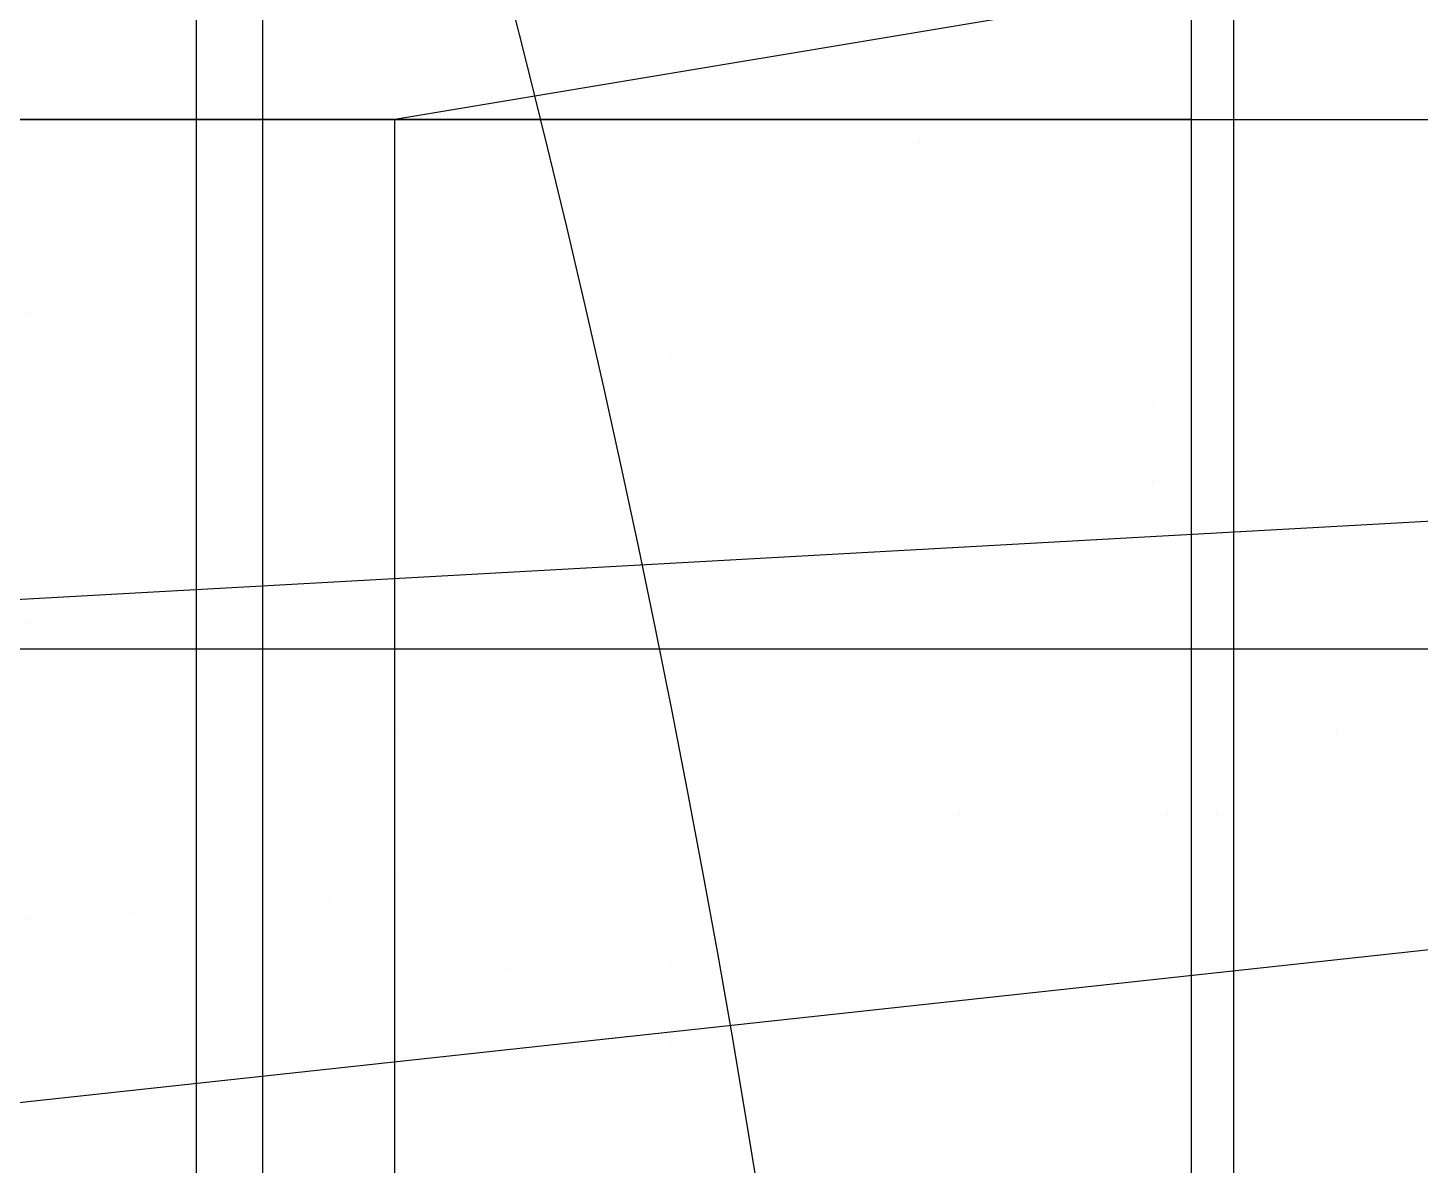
# Model space of a CAD drawing. Header units: inches. Extents: x -31 to 122, y -49 to 49.
# Drawn here: x 23.307 to 25.937, y 4.025 to 6.173 of the extents above; entities that cross this region are included whole.
import ezdxf

# ---------------------------------------------------------------- set-up
doc = ezdxf.new("R2010")
doc.units = ezdxf.units.IN
doc.header["$MEASUREMENT"] = 0

# ---------------------------------------------------------------- blocks, each defined once
blk = doc.blocks.new('HVRF37')
blk.add_circle((0, 0), 31)
blk = doc.blocks.new('HVRF31')
blk.add_circle((0, 0), 25)
blk = doc.blocks.new('hvtb16e')
at = {"color": 4}
blk.add_line((23.3102, 5.6361), (23.3102, 5.6361), dxfattribs=at)
blk = doc.blocks.new('hvtb16')
at = {"color": 4}
blk.add_line((24.0069, 4.5754), (24.0069, 4.5754), dxfattribs=at)
blk = doc.blocks.new('hvtb14e')
at = {"color": 4}
blk.add_line((23.3102, 4.4889), (23.3102, 4.4889), dxfattribs=at)
blk = doc.blocks.new('hvtb14c')
at = {"color": 4}
blk.add_line((24.521, 5.5496), (24.521, 5.5496), dxfattribs=at)
blk = doc.blocks.new('hvtb12e')
at = {"color": 4}
blk.add_line((25.4315, 5.463), (25.4315, 5.463), dxfattribs=at)
blk = doc.blocks.new('hvtb12c')
at = {"color": 4}
blk.add_line((24.521, 4.4024), (24.521, 4.4024), dxfattribs=at)
blk = doc.blocks.new('hvtb10e')
at = {"color": 4}
blk.add_line((25.4315, 5.3159), (25.4315, 5.3159), dxfattribs=at)
blk = doc.blocks.new('hvtb10c')
at = {"color": 4}
blk.add_line((24.521, 4.2552), (24.521, 4.2552), dxfattribs=at)
blk = doc.blocks.new('hvtbeav1')
blk.add_line((40.4082, 6), (22.437, 4.05))
blk = doc.blocks.new('hvtb8e')
blk.add_line((0, 6), (50, 6))
at = {"color": 4}
blk.add_line((23.3102, 5.0473), (23.3102, 5.0473), dxfattribs=at)
blk = doc.blocks.new('hvtb8c')
blk.add_line((6, 6), (56, 6))
blk = doc.blocks.new('hvtb8')
blk.add_line((6, 6), (56, 6))
blk = doc.blocks.new('hvtb6e')
blk.add_line((0, 5), (50, 5))
blk = doc.blocks.new('hvtb6c')
blk.add_line((6, 5), (56, 5))
blk = doc.blocks.new('hvtb6')
blk.add_line((6, 5), (56, 5))
at = {"color": 4}
blk.add_line((24.0069, 4.8395), (24.0069, 4.8395), dxfattribs=at)
blk = doc.blocks.new('hvtb5e')
blk.add_line((0, 5), (50, 5))
blk = doc.blocks.new('hvtb5c')
blk.add_line((10, 5), (60, 5))
blk = doc.blocks.new('hvtb5')
blk.add_line((10, 5), (60, 5))
blk = doc.blocks.new('hvtb22e')
at = {"color": 4}
blk.add_line((25.5528, 4.6878), (25.5528, 4.6878), dxfattribs=at)
blk = doc.blocks.new('hvtb22c')
at = {"color": 4}
blk.add_line((25.4603, 4.6878), (25.4603, 4.6878), dxfattribs=at)
blk = doc.blocks.new('hvtb22')
at = {"color": 4}
blk.add_line((25.0676, 4.6878), (25.0676, 4.6878), dxfattribs=at)
blk = doc.blocks.new('hvtbsav2n')
blk.add_line((39.62, 6), (21.62, 5))
blk = doc.blocks.new('hvtbsav2')
blk.add_line((39.62, 6), (21.62, 5))
blk = doc.blocks.new('hvtbsav1n')
blk.add_line((40.4082, 6), (22.437, 4.05))
blk = doc.blocks.new('hvtbsav1')
blk.add_line((40.4082, 6), (22.437, 4.05))
blk = doc.blocks.new('*X155')
at = {"color": 0}
blk.add_line((4578.125, 2787.5), (4578.125, 2787.5), dxfattribs=at)
blk = doc.blocks.new('hvtbhv2')
for p, q in [((24, 6), (16.159, 6)), ((24, -6), (24, 6))]:
    blk.add_line(p, q)
at = {"color": 8, "extrusion": (0, 0, -1), "xscale": -1, "zscale": -1, "rotation": 180}
blk.add_blockref('*X155', (-4602, 2792.0248), dxfattribs=at)
blk = doc.blocks.new('*X159')
at = {"color": 0}
blk.add_line((5045.25, 2944.5), (5045.25, 2944.5), dxfattribs=at)
blk = doc.blocks.new('hvtbeav6n')
for p, q in [((25.5044, 18), (25.5044, 6)), ((25.5044, 6), (17.339, 6)), ((25.5044, 6), (25.5044, -6))]:
    blk.add_line(p, q)
at = {"color": 4}
blk.add_blockref('*X159', (-5019.4708, -2939.654), dxfattribs=at)
blk = doc.blocks.new('*X163')
at = {"color": 0}
blk.add_line((5045.25, 2944.5), (5045.25, 2944.5), dxfattribs=at)
blk = doc.blocks.new('hvtbeav6')
for p, q in [((25.5044, 18), (25.5044, 6)), ((25.5044, 6), (17.339, 6)), ((25.5044, 6), (25.5044, -6))]:
    blk.add_line(p, q)
at = {"color": 4}
blk.add_blockref('*X163', (-5019.4708, -2939.654), dxfattribs=at)
blk = doc.blocks.new('*X167')
at = {"color": 0}
for p, q in [((5319.53125, 2845.3125), (5319.53125, 2845.3125)), ((5321.09375, 2845.3125), (5321.09375, 2845.3125)), ((5320.3125, 2843.75), (5320.3125, 2843.75))]:
    blk.add_line(p, q, dxfattribs=at)
blk = doc.blocks.new('hvtbeav5n')
blk.add_line((25.5845, 12.125), (25.5845, 0))
at = {"color": 8}
blk.add_blockref('*X167', (-5296.1022, -2839.3556), dxfattribs=at)
blk = doc.blocks.new('*X170')
at = {"color": 0}
for p, q in [((5319.53125, 2845.3125), (5319.53125, 2845.3125)), ((5321.09375, 2845.3125), (5321.09375, 2845.3125)), ((5320.3125, 2843.75), (5320.3125, 2843.75))]:
    blk.add_line(p, q, dxfattribs=at)
blk = doc.blocks.new('hvtbeav5')
blk.add_line((25.5845, 12.125), (25.5845, 0))
at = {"color": 8}
blk.add_blockref('*X170', (-5296.1022, -2839.3556), dxfattribs=at)
blk = doc.blocks.new('*X172')
at = {"color": 0}
for p, q in [((3688.125, 30426.75), (3688.125, 30426.75)), ((3688.125, 30425.25), (3688.125, 30425.25))]:
    blk.add_line(p, q, dxfattribs=at)
blk = doc.blocks.new('hvtbeav4n')
blk.add_line((23.625, 8.8481), (23.625, -11.2819))
at = {"color": 4, "xscale": -1}
blk.add_blockref('*X172', (3711.625, -30420.75), dxfattribs=at)
blk = doc.blocks.new('*X175')
at = {"color": 0}
for p, q in [((3688.125, 30425.25), (3688.125, 30425.25)), ((3688.125, 30423.75), (3688.125, 30423.75))]:
    blk.add_line(p, q, dxfattribs=at)
blk = doc.blocks.new('hvtbeav4')
blk.add_line((23.75, 10.065), (23.75, -10.065))
at = {"color": 4, "xscale": -1}
blk.add_blockref('*X175', (3711.75, -30419.5331), dxfattribs=at)
blk = doc.blocks.new('*X178')
at = {"color": 0}
blk.add_line((4578.125, 2787.5), (4578.125, 2787.5), dxfattribs=at)
blk = doc.blocks.new('hvtbeav3n')
for p, q in [((24, 6), (16.6964, 6)), ((24, -6), (24, 6))]:
    blk.add_line(p, q)
at = {"color": 8, "extrusion": (0, 0, -1), "xscale": -1, "zscale": -1, "rotation": 180}
blk.add_blockref('*X178', (-4602, 2792.0248), dxfattribs=at)
blk = doc.blocks.new('*X180')
at = {"color": 0}
blk.add_line((4578.125, 2787.5), (4578.125, 2787.5), dxfattribs=at)
blk = doc.blocks.new('hvtbeav3')
for p, q in [((42, 9), (24, 6)), ((24, 6), (16.6964, 6)), ((24, -6), (24, 6))]:
    blk.add_line(p, q)
at = {"color": 8, "extrusion": (0, 0, -1), "xscale": -1, "zscale": -1, "rotation": 180}
blk.add_blockref('*X180', (-4602, 2792.0248), dxfattribs=at)
blk = doc.blocks.new('hvtbeav2')
blk.add_line((39.62, 6), (21.62, 5))
blk = doc.blocks.new('*X194')
at = {"color": 0}
blk.add_line((5045.25, 2944.5), (5045.25, 2944.5), dxfattribs=at)
blk = doc.blocks.new('hvtbsav6n')
for p, q in [((25.5044, 18), (25.5044, 6)), ((25.5044, 6), (17.339, 6)), ((25.5044, 6), (25.5044, -6))]:
    blk.add_line(p, q)
at = {"color": 4}
blk.add_blockref('*X194', (-5019.4708, -2939.654), dxfattribs=at)
blk = doc.blocks.new('*X198')
at = {"color": 0}
blk.add_line((5045.25, 2944.5), (5045.25, 2944.5), dxfattribs=at)
blk = doc.blocks.new('hvtbsav6')
for p, q in [((25.5044, 18), (25.5044, 6)), ((25.5044, 6), (17.339, 6)), ((25.5044, 6), (25.5044, -6))]:
    blk.add_line(p, q)
at = {"color": 4}
blk.add_blockref('*X198', (-5019.4708, -2939.654), dxfattribs=at)
blk = doc.blocks.new('*X202')
at = {"color": 0}
for p, q in [((5319.53125, 2845.3125), (5319.53125, 2845.3125)), ((5321.09375, 2845.3125), (5321.09375, 2845.3125)), ((5320.3125, 2843.75), (5320.3125, 2843.75))]:
    blk.add_line(p, q, dxfattribs=at)
blk = doc.blocks.new('hvtbsav5n')
blk.add_line((25.5845, 12.125), (25.5845, 0))
at = {"color": 8}
blk.add_blockref('*X202', (-5296.1022, -2839.3556), dxfattribs=at)
blk = doc.blocks.new('*X205')
at = {"color": 0}
for p, q in [((5319.53125, 2845.3125), (5319.53125, 2845.3125)), ((5321.09375, 2845.3125), (5321.09375, 2845.3125)), ((5320.3125, 2843.75), (5320.3125, 2843.75))]:
    blk.add_line(p, q, dxfattribs=at)
blk = doc.blocks.new('hvtbsav5')
blk.add_line((25.5845, 12.125), (25.5845, 0))
at = {"color": 8}
blk.add_blockref('*X205', (-5296.1022, -2839.3556), dxfattribs=at)
blk = doc.blocks.new('*X207')
at = {"color": 0}
for p, q in [((3688.125, 30425.25), (3688.125, 30425.25)), ((3688.125, 30423.75), (3688.125, 30423.75))]:
    blk.add_line(p, q, dxfattribs=at)
blk = doc.blocks.new('hvtbsav4n')
blk.add_line((23.75, 10.065), (23.75, -10.065))
at = {"color": 4, "xscale": -1}
blk.add_blockref('*X207', (3711.75, -30419.5331), dxfattribs=at)
blk = doc.blocks.new('*X210')
at = {"color": 0}
for p, q in [((3688.125, 30426.75), (3688.125, 30426.75)), ((3688.125, 30425.25), (3688.125, 30425.25))]:
    blk.add_line(p, q, dxfattribs=at)
blk = doc.blocks.new('hvtbsav4')
blk.add_line((23.625, 8.8481), (23.625, -11.2819))
at = {"color": 4, "xscale": -1}
blk.add_blockref('*X210', (3711.625, -30420.75), dxfattribs=at)
blk = doc.blocks.new('*X213')
at = {"color": 0}
blk.add_line((4578.125, 2787.5), (4578.125, 2787.5), dxfattribs=at)
blk = doc.blocks.new('hvtbsav3n')
for p, q in [((42, 9), (24, 6)), ((24, 6), (16.159, 6)), ((24, 6), (16.159, 6)), ((24, -6), (24, 6))]:
    blk.add_line(p, q)
at = {"color": 8, "extrusion": (0, 0, -1), "xscale": -1, "zscale": -1, "rotation": 180}
blk.add_blockref('*X213', (-4602, 2792.0248), dxfattribs=at)
blk = doc.blocks.new('*X215')
at = {"color": 0}
blk.add_line((4578.125, 2787.5), (4578.125, 2787.5), dxfattribs=at)
blk = doc.blocks.new('hvtbsav3')
for p, q in [((42, 9), (24, 6)), ((24, 6), (16.159, 6)), ((24, 6), (16.159, 6)), ((24, -6), (24, 6))]:
    blk.add_line(p, q)
at = {"color": 8, "extrusion": (0, 0, -1), "xscale": -1, "zscale": -1, "rotation": 180}
blk.add_blockref('*X215', (-4602, 2792.0248), dxfattribs=at)

msp = doc.modelspace()

# ---------------------------------------------------------------- block references
for name in ['HVRF37', 'HVRF31', 'hvtbeav6n', 'hvtbeav6', 'hvtbeav5', 'hvtbsav6n', 'hvtbsav6', 'hvtbsav5n', 'hvtbsav5', 'hvtb22e', 'hvtb22c', 'hvtb22', 'hvtbeav5n', 'hvtb16e', 'hvtb16', 'hvtbeav4', 'hvtbsav4n', 'hvtbsav4', 'hvtb14e', 'hvtb14c', 'hvtbeav3', 'hvtbsav3n', 'hvtbsav3', 'hvtbeav4n', 'hvtb12e', 'hvtb12c', 'hvtb10e', 'hvtb10c', 'hvtbeav1', 'hvtb8e', 'hvtb8c', 'hvtb8', 'hvtbsav2n', 'hvtbsav2', 'hvtbsav1n', 'hvtbsav1', 'hvtbhv2', 'hvtbeav3n', 'hvtbeav2', 'hvtb6e', 'hvtb6c', 'hvtb6', 'hvtb5e', 'hvtb5c', 'hvtb5']:
    msp.add_blockref(name, (0, 0))

doc.saveas('drawing.dxf')
